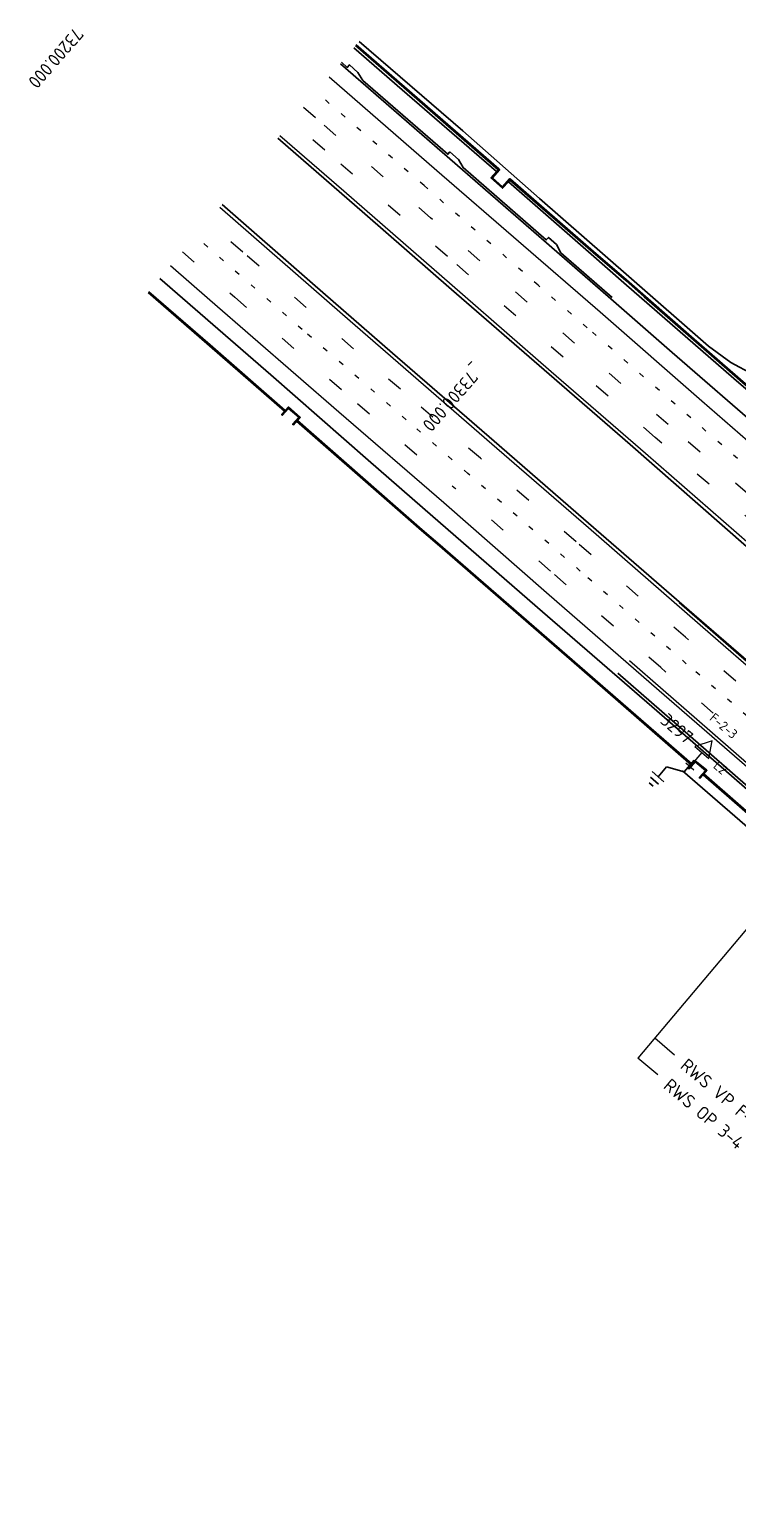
# Model space of a CAD drawing. Header units: metres. Extents: x 134219 to 139080, y 438661 to 444352.
# Drawn here: x 134509.4 to 134645, y 443794.9 to 444073.4 of the extents above; entities that cross this region are included whole.
import ezdxf
from ezdxf.enums import TextEntityAlignment as Align

# ---------------------------------------------------------------- set-up
doc = ezdxf.new("R2010")
doc.units = ezdxf.units.M
for name, pattern in [('13strp', [4, 1, -3]), ('39strp', [12, 3, -9]), ('dtm a2ee v011$0$13strp', [4, 1, -3])]:
    doc.linetypes.add(name, pattern=pattern)
for name, color, linetype, lineweight in [('N-WE-KL-ET-T18', 1, 'Continuous', 18), ('N-WE-KL-ET-T25', 7, 'Continuous', 25), ('N-WE-KL-ET_LS_OV_ARMATUUR-S', 7, 'Continuous', 25), ('N-WE-KL-ET_LS_OV_ARMATUUR-T18', 1, 'Continuous', 25), ('N-WE-KL-ET_LS_OV_KABEL-G', 10, 'KL-LS-OV-N', 35), ('N-WE-KL-ET_LS_OV_KABEL-T25', 7, 'Continuous', 25), ('N-WE-KL-ET_LS_OV_KABEL_AARDING-G', 90, 'Continuous', 35), ('Utd-ondergr-bs', 8, 'Continuous', 35), ('Utd-ondergr-nw', 8, '13strp', 35)]:
    doc.layers.add(name, color=color, linetype=linetype, lineweight=lineweight)
doc.layers.add('N-WE-KL-ET_LS_OV_ARMATUUR-T25', color=2, linetype='Continuous')
doc.layers.add('Utd-weg-bs', color=8, linetype='Continuous')
doc.styles.add('alm a2ee v011$0$rtw_iso', font='NLCS-ISO.ttf')
doc.styles.add('ISO18', font='NLCS-ISO.ttf')
doc.styles.add('ISO25', font='NLCS-ISO.ttf')
doc.styles.add('NLCS-ISO', font='NLCS-ISO.ttf')
doc.styles.add('NLCS_25', font='NLCS-ISO.ttf', dxfattribs={"height": 2.5})
doc.linetypes.add('KL-LS-OV-N', pattern='A,4,-1,[103,NLCS.SHX,S=0.75,R=0,X=0,Y=0],-1,4,-1.5,["0V",Standard,S=1,R=0,X=0,Y=-0.5],-3', length=14.5)

# ---------------------------------------------------------------- blocks, each defined once
blk = doc.blocks.new('SKL-ET_OV_ARMATUUR_HD_NATRIUM_1x250W-SO (1)')
for points in [[(0, 1), (0, -1)], [(3.49, 0), (0, 0)], [(3.49, -1.76), (6.49, 0), (3.49, 1.76)], [(3.49, 1.76), (3.49, -1.76)]]:
    blk.add_lwpolyline(points)
at = {"layer": 'N-WE-KL-ET-T18', "linetype": 'ByBlock', "style": 'NLCS-ISO'}
blk.add_attdef('GROEPSNUMMER', text='', height=1.8, dxfattribs=at).set_placement((-2, -4), align=Align.RIGHT)
blk.add_attdef('FASE-AANSLUITING', (10, -4), '', height=1.8, dxfattribs=at)
at = {"layer": 'N-WE-KL-ET-T18', "linetype": 'ByBlock', "style": 'NLCS-ISO', "flags": 1}
for tag, p in [('TYPE_ARMATUUR', (7.76, -13.46)), ('TYPE_FABRIKAAT', (7.76, -17.24)), ('VERMOGEN_LAMP', (7.76, -21.02)), ('SPIEGELSTAND', (7.76, -24.81)), ('HOOGTE_LICHTMAST', (7.76, -28.59)), ('UITLEGGERHOEK', (7.76, -32.38)), ('TYPE_LICHTMAST', (7.76, -36.16)), ('BOTSVRIENDELIJK', (7.76, -39.95)), ('POSITIE_LICHTMAST', (7.76, -43.73)), ('KABELAANSLUITING', (7.76, -47.52)), ('VOEDINGSPUNT', (7.76, -51.3))]:
    blk.add_attdef(tag, p, '', height=1.8, dxfattribs=at)
at = {"layer": 'N-WE-KL-ET-T25', "linetype": 'ByBlock', "style": 'NLCS-ISO'}
blk.add_attdef('MASTNUMMER', text='', height=2.5, dxfattribs=at).set_placement((4, 4.31), align=Align.MIDDLE)
at = {"layer": 'N-WE-KL-ET-T25', "linetype": 'ByBlock', "style": 'NLCS-ISO', "flags": 1}
blk.add_attdef('TYPE_SYMBOOL', (7.76, -10.06), '', height=2.5, dxfattribs=at)
blk = doc.blocks.new('SKL-ET_AARDING_AARDELECTRODE-SO')
for points in [[(0, 0), (2.5, 0)], [(2.5, 1.5), (2.5, -1.5)], [(3.5, 1), (3.5, -1)], [(4.5, -0.5), (4.5, 0.5)]]:
    blk.add_lwpolyline(points)
at = {"layer": 'N-WE-KL-ET_LS_OV_ARMATUUR-T18', "style": 'ISO18', "flags": 1}
for tag, p in [('OMSCHRIJVING_LEGENDA', (0, -8.64)), ('LOCATIE', (0, -12.42)), ('MASTNUMMER', (0, -16.2)), ('VOEDINGSPUNT', (0, -19.99)), ('GROEPSNUMMER', (0, -23.77)), ('OVERIGE_OPMERKING(EN)_1', (0, -27.56)), ('OVERIGE_OPMERKING(EN)_2', (0, -31.34))]:
    blk.add_attdef(tag, p, '', height=1.8, dxfattribs=at)
at = {"layer": 'N-WE-KL-ET_LS_OV_ARMATUUR-T25', "style": 'ISO25'}
blk.add_attdef('TYPE_SYMBOOL', (0, 4.41), '', height=2.25, dxfattribs=at)

msp = doc.modelspace()

# ---------------------------------------------------------------- linework, layer by layer
at = {"layer": 'N-WE-KL-ET_LS_OV_KABEL-G', "flags": 128}
msp.add_lwpolyline([(134636.64, 443933.5), (134634.7, 443931.26), (134631.34, 443932.25)], dxfattribs=at)
at = {"layer": 'N-WE-KL-ET_LS_OV_KABEL-G', "elevation": 8.29, "flags": 128}
msp.add_lwpolyline([(134634.4, 443931.51), (134772.79, 443811.53), (134777.13, 443808.65), (134777.98, 443808.6), (134794.26, 443797.18)], dxfattribs=at)
at = {"layer": 'N-WE-KL-ET_LS_OV_KABEL-T25'}
for p, q in [((134656.21, 443912.59), (134625.84, 443876.52)), ((134632.88, 443877.12), (134629.06, 443880.34)), ((134629.66, 443873.3), (134625.84, 443876.52))]:
    msp.add_line(p, q, dxfattribs=at)
at = {"layer": 'Utd-ondergr-bs', "flags": 128}
for points in [[(134633.77, 443963.65), (134646.64, 443952.44), (134663.72, 443937.51)], [(134622.04, 443950.14), (134634.91, 443938.93), (134651.98, 443924)]]:
    msp.add_lwpolyline(points, dxfattribs=at)
at = {"layer": 'Utd-ondergr-bs'}
for points in [[(134572.52, 444071.02, 0), (134592.39, 444053.89, 0), (134607.02, 444040.95, 0), (134624.14, 444026.01, 0)], [(134598.81, 444046.14, 0), (134580.73, 444061.74, 0), (134571.48, 444069.78, 0)], [(134623.52, 444025.26, 0), (134617.25, 444030.7, 0), (134601.37, 444044.48, 0), (134601.07, 444044.16, 0), (134599.94, 444042.91, 0), (134597.73, 444044.9, 0), (134598.81, 444046.14, 0), (134599.1, 444046.46, 0), (134581.05, 444062.18, 0), (134571.84, 444070.21, 0)], [(134623.66, 444025.41, 0), (134623.52, 444025.26, 0), (134617.25, 444030.7, 0), (134601.37, 444044.48, 0), (134601.07, 444044.16, 0), (134599.94, 444042.91, 0), (134597.73, 444044.9, 0), (134598.81, 444046.14, 0), (134599.1, 444046.46, 0), (134581.05, 444062.18, 0), (134571.84, 444070.21, 0)], [(134571.9, 444070.28, 0), (134581.11, 444062.25, 0), (134599.16, 444046.53, 0), (134599.23, 444046.47, 0), (134597.88, 444044.9, 0), (134599.94, 444043.05, 0), (134601.36, 444044.6, 0), (134601.43, 444044.54, 0), (134617.31, 444030.78, 0), (134623.59, 444025.33, 0)], [(134571.97, 444070.36, 0), (134581.18, 444062.33, 0), (134599.23, 444046.61, 0), (134599.38, 444046.47, 0), (134598.01, 444044.92, 0), (134599.93, 444043.19, 0), (134601.35, 444044.76, 0), (134601.5, 444044.63, 0), (134617.38, 444030.85, 0), (134623.66, 444025.41, 0)], [(134571.97, 444070.36, 0), (134581.18, 444062.33, 0), (134599.23, 444046.61, 0), (134599.38, 444046.47, 0), (134598.01, 444044.92, 0), (134599.93, 444043.19, 0), (134601.35, 444044.76, 0), (134601.5, 444044.63, 0), (134617.38, 444030.85, 0), (134623.66, 444025.41, 0)], [(134568.93, 444066.74, 0), (134580.62, 444056.57, 0), (134605.42, 444035.01, 0), (134620.66, 444021.76, 0)], [(134569.15, 444067.01, 0), (134570.26, 444066.05, 0), (134570.7, 444066.53, 0), (134572.3, 444065.09, 0), (134573.2, 444063.56, 0), (134589.49, 444049.41, 0), (134589.9, 444049.87, 0), (134591.55, 444048.39, 0), (134592.43, 444046.86, 0), (134608.31, 444033.05, 0), (134608.76, 444033.52, 0), (134610.29, 444032.14, 0), (134611.1, 444030.56, 0), (134620.9, 444022.05, 0)], [(134556.95, 444052.49, 0), (134573.59, 444038, 0), (134590.19, 444023.54, 0), (134608.88, 444007.35, 0)], [(134601.07, 444044.16, 0), (134616.9, 444030.31, 0), (134623.18, 444024.84, 0)], [(134546.32, 444039.82, 0), (134563.59, 444024.73, 0), (134578.88, 444011.38, 0), (134598.38, 443994.53, 0)], [(134534.42, 444025.65, 0), (134555.61, 444007.24, 0), (134574.27, 443990.88, 0), (134586.61, 443980.14, 0)], [(134676.87, 443978.21, 0), (134658.94, 443993.8, 0), (134656.42, 443996, 0), (134644.21, 444006.53, 0), (134623.18, 444024.84, 0)], [(134656.69, 443996.3, 0), (134635.97, 444014.35, 0), (134627.08, 444022.15, 0), (134623.52, 444025.26, 0), (134623.66, 444025.41, 0), (134636.1, 444014.5, 0), (134660.72, 443993.05, 0)], [(134656.69, 443996.3, 0), (134635.97, 444014.35, 0), (134627.08, 444022.15, 0), (134623.52, 444025.26, 0)], [(134660.65, 443992.98, 0), (134636.02, 444014.42, 0), (134627.14, 444022.22, 0), (134623.59, 444025.33, 0)], [(134660.72, 443993.05, 0), (134636.1, 444014.5, 0), (134623.66, 444025.41, 0)], [(134834.16, 443842.23, 0), (134833.99, 443842.72, 0), (134833.57, 443843.44, 0), (134832.96, 443844.21, 0), (134827.48, 443849.55, 0), (134806.86, 443867.43, 0), (134783.07, 443888.05, 0), (134761.25, 443906.84, 0), (134738.26, 443926.86, 0), (134714.67, 443947.72, 0), (134691.64, 443967.66, 0), (134679.2, 443978.45, 0), (134674.1, 443983.53, 0), (134669.39, 443988.9, 0), (134664.84, 443993.26, 0), (134650.62, 444005.51, 0), (134647.93, 444007.3, 0), (134643.62, 444009.58, 0), (134639.36, 444012.73, 0), (134624.14, 444026.01, 0)], [(134584.42, 443977.46, 0), (134579.35, 443981.9, 0), (134560.57, 443998.35, 0), (134559.95, 443997.66, 0), (134559.8, 443997.79, 0), (134560.98, 443999.11, 0), (134559.01, 444000.81, 0), (134557.84, 443999.49, 0), (134557.69, 443999.62, 0), (134558.26, 444000.27, 0), (134543.92, 444012.79, 0), (134532.16, 444022.96, 0)], [(134584.55, 443977.61, 0), (134584.42, 443977.46, 0), (134579.35, 443981.9, 0), (134560.57, 443998.35, 0), (134559.95, 443997.66, 0), (134559.8, 443997.79, 0), (134560.98, 443999.11, 0), (134559.01, 444000.81, 0), (134557.84, 443999.49, 0), (134557.69, 443999.62, 0), (134558.26, 444000.27, 0), (134543.92, 444012.79, 0), (134532.16, 444022.96, 0)], [(134532.22, 444023.03, 0), (134543.97, 444012.86, 0), (134558.33, 444000.34, 0), (134558.4, 444000.28, 0)], [(134584.55, 443977.61, 0), (134579.48, 443982.05, 0), (134560.7, 443998.5, 0), (134561.27, 443999.13, 0), (134558.99, 444001.09, 0), (134558.39, 444000.42, 0), (134544.05, 444012.94, 0), (134532.29, 444023.11, 0)], [(134532.29, 444023.11, 0), (134544.05, 444012.94, 0), (134558.39, 444000.42, 0), (134558.99, 444001.09, 0), (134561.27, 443999.13, 0), (134560.7, 443998.5, 0), (134579.48, 443982.05, 0), (134584.55, 443977.61, 0)], [(134686.9, 443964.17, 0), (134668.1, 443980.46, 0), (134650.22, 443996.09, 0), (134632.42, 444011.51, 0), (134620.66, 444021.76, 0)], [(134674.68, 443950.11, 0), (134669.22, 443954.85, 0), (134646.65, 443974.39, 0), (134624.34, 443993.88, 0), (134608.88, 444007.35, 0)], [(134557.8, 443999.61, 0), (134558.4, 444000.28, 0), (134558.99, 444000.94, 0), (134561.12, 443999.12, 0), (134560.56, 443998.49, 0), (134559.91, 443997.76, 0)], [(134560.56, 443998.49, 0), (134560.64, 443998.42, 0), (134579.41, 443981.97, 0), (134584.48, 443977.54, 0)], [(134663.86, 443937.67, 0), (134656.43, 443944.14, 0), (134635.64, 443962.14, 0), (134615.46, 443979.66, 0), (134598.38, 443994.53, 0)], [(134651.67, 443923.65, 0), (134629.46, 443942.95, 0), (134607.59, 443961.92, 0), (134586.61, 443980.14, 0)], [(134671.67, 443901.64, 0), (134638.32, 443930.73, 0), (134637.76, 443930.07, 0), (134637.6, 443930.2, 0), (134638.77, 443931.56, 0), (134636.78, 443933.2, 0), (134635.65, 443931.86, 0), (134635.49, 443931.99, 0), (134636.06, 443932.66, 0), (134614.61, 443951.3, 0), (134587.42, 443974.89, 0), (134584.42, 443977.46, 0), (134584.55, 443977.61, 0), (134587.55, 443975.04, 0), (134614.74, 443951.45, 0), (134636.19, 443932.81, 0), (134636.75, 443933.48, 0), (134639.05, 443931.59, 0), (134638.45, 443930.88, 0), (134671.8, 443901.79, 0)], [(134671.67, 443901.64, 0), (134638.32, 443930.73, 0), (134637.76, 443930.07, 0), (134637.6, 443930.2, 0), (134638.77, 443931.56, 0), (134636.78, 443933.2, 0), (134635.65, 443931.86, 0), (134635.49, 443931.99, 0), (134636.06, 443932.66, 0), (134614.61, 443951.3, 0), (134587.42, 443974.89, 0), (134584.42, 443977.46, 0)], [(134636.2, 443932.67, 0), (134636.13, 443932.73, 0), (134614.67, 443951.38, 0), (134587.48, 443974.97, 0), (134584.48, 443977.54, 0)], [(134793.3, 443794.89, 0), (134794.49, 443796.23, 0), (134792.21, 443798.17, 0), (134791.71, 443797.62, 0), (134767.6, 443818.66, 0), (134740.32, 443842.27, 0), (134716.14, 443863.33, 0), (134716.71, 443863.95, 0), (134714.46, 443865.95, 0), (134713.83, 443865.29, 0), (134696.03, 443880.8, 0), (134671.8, 443901.79, 0), (134638.45, 443930.88, 0), (134639.05, 443931.59, 0), (134636.75, 443933.48, 0), (134636.19, 443932.81, 0), (134614.74, 443951.45, 0), (134587.55, 443975.04, 0), (134584.55, 443977.61, 0)], [(134635.6, 443931.96, 0), (134636.2, 443932.67, 0), (134636.77, 443933.33, 0), (134638.9, 443931.57, 0), (134638.31, 443930.87, 0), (134637.71, 443930.18, 0)], [(134638.31, 443930.87, 0), (134638.38, 443930.81, 0), (134671.73, 443901.71, 0), (134695.96, 443880.72, 0), (134713.76, 443865.22, 0), (134713.84, 443865.14, 0)]]:
    msp.add_polyline3d(points, dxfattribs=at)
at = {"layer": 'Utd-ondergr-nw', "color": 7, "linetype": 'Continuous'}
msp.add_line((134594.07, 444009.81), (134593.41, 444009.05), dxfattribs=at)
at = {"layer": 'Utd-weg-bs', "linetype": 'dtm a2ee v011$0$13strp'}
for p, q in [((134584.94, 444043.43), (134564.35, 444061.3)), ((134606.76, 444024.37), (134584.94, 444043.43)), ((134561.64, 444015.9), (134541.21, 444033.73)), ((134616.16, 444016.25), (134606.76, 444024.37)), ((134581.53, 443998.64), (134561.64, 444015.9)), ((134635.99, 443998.98), (134616.16, 444016.25)), ((134593.34, 443988.36), (134581.53, 443998.64)), ((134656.95, 443980.69), (134635.99, 443998.98)), ((134614.83, 443969.69), (134593.34, 443988.36)), ((134635.11, 443951.98), (134614.83, 443969.69)), ((134655.84, 443934.07), (134635.11, 443951.98))]:
    msp.add_line(p, q, dxfattribs=at)
at = {"layer": 'Utd-weg-bs', "linetype": '39strp'}
for p, q in [((134564.15, 444056.42), (134561.9, 444058.38)), ((134565.94, 444050.22), (134559.67, 444055.72)), ((134586.2, 444037.24), (134564.15, 444056.42)), ((134589.42, 444029.88), (134565.94, 444050.22)), ((134550.25, 444030.72), (134543.55, 444036.53)), ((134613.72, 444013.27), (134586.2, 444037.24)), ((134538.72, 444030.77), (134548.71, 444022.08)), ((134571.45, 444012.22), (134550.25, 444030.72)), ((134611.55, 444010.61), (134589.42, 444029.88)), ((134548.71, 444022.08), (134572.21, 444001.77)), ((134631.66, 443997.7), (134613.72, 444013.27)), ((134580.41, 444004.46), (134571.45, 444012.22)), ((134629.18, 443995.24), (134611.55, 444010.61)), ((134595.72, 443991.27), (134580.41, 444004.46)), ((134572.21, 444001.77), (134590.96, 443985.46)), ((134655.88, 443976.7), (134631.66, 443997.7)), ((134648.54, 443978.42), (134629.18, 443995.24)), ((134614.02, 443975.31), (134595.72, 443991.27)), ((134609.14, 443969.66), (134590.96, 443985.46)), ((134634.96, 443957.02), (134614.02, 443975.31)), ((134630.21, 443951.26), (134609.14, 443969.66)), ((134653.61, 443940.76), (134634.96, 443957.02)), ((134649.33, 443934.63), (134630.21, 443951.26))]:
    msp.add_line(p, q, dxfattribs=at)
at = {"layer": 'Utd-weg-bs', "flags": 128}
msp.add_lwpolyline([(134624.25, 443952.59), (134637.12, 443941.38), (134654.15, 443926.5)], dxfattribs=at)
at = {"layer": 'Utd-weg-bs'}
for points in [[(134618.61, 444019.24, 0), (134587.41, 444046.28, 0), (134566.79, 444064.2, 0)], [(134609.27, 444007.83, 0), (134592.31, 444022.59, 0), (134569.57, 444042.35, 0), (134557.36, 444052.96, 0)], [(134597.92, 443993.96, 0), (134569.32, 444018.8, 0), (134545.86, 444039.27, 0)], [(134588.73, 443982.72, 0), (134568.63, 444000.06, 0), (134543.97, 444021.54, 0), (134536.45, 444028.07, 0)], [(134684.68, 443961.61, 0), (134681.99, 443963.94, 0), (134660.06, 443983.07, 0), (134638.06, 444002.2, 0), (134618.61, 444019.24, 0)], [(134675.1, 443950.6, 0), (134672.9, 443952.51, 0), (134649.66, 443972.66, 0), (134627.31, 443992.18, 0), (134609.27, 444007.83, 0)], [(134663.36, 443937.09, 0), (134658.21, 443941.57, 0), (134639.74, 443957.65, 0), (134616.38, 443977.98, 0), (134597.92, 443993.96, 0)], [(134653.79, 443926.08, 0), (134652.52, 443927.18, 0), (134629.92, 443946.79, 0), (134608.34, 443965.52, 0), (134588.73, 443982.72, 0)]]:
    msp.add_polyline3d(points, dxfattribs=at)

# ---------------------------------------------------------------- block references
at = {"layer": 'N-WE-KL-ET_LS_OV_ARMATUUR-S'}
ref = msp.add_blockref('SKL-ET_OV_ARMATUUR_HD_NATRIUM_1x250W-SO (1)', (134635.78, 443932.33), dxfattribs=dict(at, rotation=49.069166127549))
ref.add_attrib('MASTNUMMER', '3297', (134629.94, 443940.78, -8.17), dxfattribs={"layer": 'N-WE-KL-ET_LS_OV_ARMATUUR-T25', "height": 2.5, "rotation": 319.9073, "style": 'ISO25'})
ref.add_attrib('FASE-AANSLUITING_1', 'L2', (134640.13, 443932.18, -8.17), dxfattribs={"layer": 'N-WE-KL-ET_LS_OV_ARMATUUR-T18', "height": 1.8, "rotation": 319.9073, "style": 'ISO18'})
ref.add_attrib('GROEPSNUMMER', 'F-2-3', (134639.4, 443941.31), dxfattribs={"layer": 'N-WE-KL-ET_LS_OV_ARMATUUR-T18', "height": 1.8, "rotation": 319.9073, "style": 'ISO18'})
at = {"layer": 'N-WE-KL-ET_LS_OV_KABEL_AARDING-G', "rotation": 229.0691661279104}
msp.add_blockref('SKL-ET_AARDING_AARDELECTRODE-SO', (134631.34, 443932.25), dxfattribs=at)

# ---------------------------------------------------------------- texts
at = {"layer": 'N-WE-KL-ET_LS_OV_KABEL-T25', "style": 'NLCS_25'}
for s, p in [('RWS VP F-2-3 VO-YMvKas 4x4mm² (OV)', (134634.57, 443875.7)), ('RWS OP 3-4 VO-YMvKas 4x4mm² (OV)', (134631.35, 443871.87))]:
    msp.add_text(s, height=2.5, rotation=319.9073, dxfattribs=at).set_placement(p, align=Align.MIDDLE_LEFT)
at = {"layer": 'Utd-ondergr-nw', "color": 7, "style": 'alm a2ee v011$0$rtw_iso'}
for s, p in [('73200.000', (134518.1, 444073.88)), ('73300.000', (134593.56, 444008.26))]:
    msp.add_text(s, height=2.5, rotation=228.9913, dxfattribs=at).set_placement(p)

doc.saveas('drawing.dxf')
